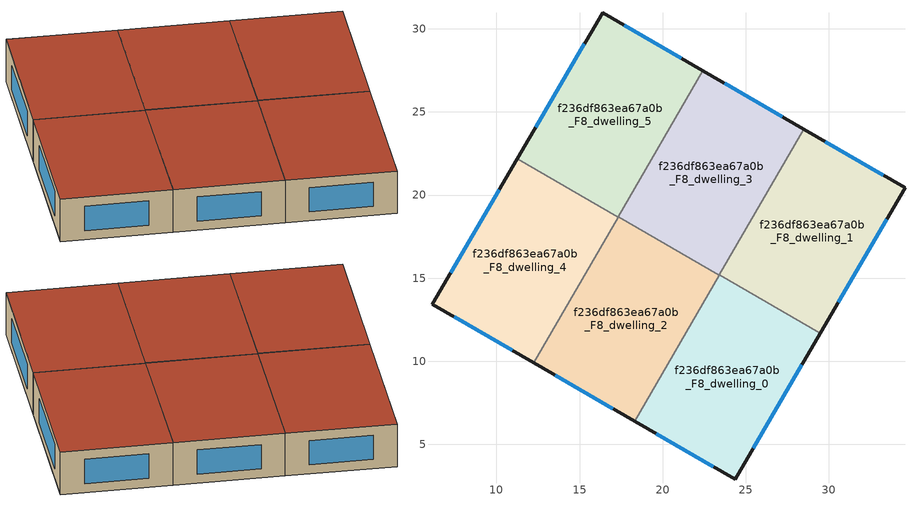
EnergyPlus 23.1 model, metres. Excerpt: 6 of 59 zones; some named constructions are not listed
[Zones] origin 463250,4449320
f236df863ea67a0b_F8_dwelling_0
 floor to f236df863ea67a0b_F7_dwelling_0 (EU_floor_Construction): 29.47,11.68 24.35,2.9 18.31,6.4 23.41,15.19 z24
 wall outside (EU_wall_Construction): 18.31,6.4 24.35,2.9 29.47,11.68 z24:27
 wall to f236df863ea67a0b_F8_dwelling_1 (EU_wall_Construction): 29.47,11.68 23.41,15.19 z24:27
 wall to f236df863ea67a0b_F8_dwelling_2 (EU_wall_Construction): 23.4,15.18 18.31,6.4 z24:27
 wall to f236df863ea67a0b_F8_dwelling_3 (EU_wall_Construction): 23.41,15.19 23.4,15.18 z24:27
 window (EU_Window_Construction): 25.45,4.78 28.38,9.8 / 19.6,5.65 23.06,3.65 z24.64:26.36
 roof outside (EU_roof_Construction): 24.35,2.9 29.47,11.68 23.41,15.19 18.31,6.4 z27
f236df863ea67a0b_F8_dwelling_1
 floor to f236df863ea67a0b_F7_dwelling_1 (EU_floor_Construction): 34.57,20.43 29.47,11.68 23.41,15.19 28.49,23.96 z24
 wall outside (EU_wall_Construction): 29.47,11.68 34.57,20.43 28.49,23.96 z24:27
 wall to f236df863ea67a0b_F8_dwelling_3 (EU_wall_Construction): 28.49,23.96 23.41,15.19 z24:27
 window (EU_Window_Construction): 33.27,21.18 29.79,23.2 / 30.56,13.55 33.48,18.55 z24.64:26.36
 roof outside (EU_roof_Construction): 29.47,11.68 34.57,20.43 28.49,23.96 23.41,15.19 z27
f236df863ea67a0b_F8_dwelling_2
 floor to f236df863ea67a0b_F7_dwelling_2 (EU_floor_Construction): 23.4,15.18 18.31,6.4 12.25,9.91 17.34,18.69 z24
 wall outside (EU_wall_Construction): 12.25,9.91 18.31,6.4 z24:27
 wall to f236df863ea67a0b_F8_dwelling_3 (EU_wall_Construction): 23.4,15.18 17.34,18.69 z24:27
 wall to f236df863ea67a0b_F8_dwelling_4 (EU_wall_Construction): 17.33,18.68 12.25,9.91 z24:27
 wall to f236df863ea67a0b_F8_dwelling_5 (EU_wall_Construction): 17.34,18.69 17.33,18.68 z24:27
 window (EU_Window_Construction): 13.54,9.16 17.01,7.15 z24.64:26.36
 roof outside (EU_roof_Construction): 18.31,6.4 23.4,15.18 17.34,18.69 12.25,9.91 z27
f236df863ea67a0b_F8_dwelling_3
 floor to f236df863ea67a0b_F7_dwelling_3 (EU_floor_Construction): 28.49,23.96 23.4,15.18 17.34,18.69 22.42,27.47 z24
 wall outside (EU_wall_Construction): 28.49,23.96 22.42,27.47 z24:27
 wall to f236df863ea67a0b_F8_dwelling_5 (EU_wall_Construction): 22.42,27.47 17.34,18.69 z24:27
 window (EU_Window_Construction): 27.19,24.71 23.72,26.72 z24.64:26.36
 roof outside (EU_roof_Construction): 23.4,15.18 28.49,23.96 22.42,27.47 17.34,18.69 z27
f236df863ea67a0b_F8_dwelling_4
 floor to f236df863ea67a0b_F7_dwelling_4 (EU_floor_Construction): 17.33,18.68 12.25,9.91 6.16,13.44 11.26,22.19 z24
 wall outside (EU_wall_Construction): 11.26,22.19 6.16,13.44 12.25,9.91 z24:27
 wall to f236df863ea67a0b_F8_dwelling_5 (EU_wall_Construction): 17.33,18.68 11.26,22.19 z24:27
 window (EU_Window_Construction): 7.46,12.69 10.94,10.67 / 10.17,20.32 7.25,15.32 z24.64:26.36
 roof outside (EU_roof_Construction): 12.25,9.91 17.33,18.68 11.26,22.19 6.16,13.44 z27
f236df863ea67a0b_F8_dwelling_5
 floor to f236df863ea67a0b_F7_dwelling_5 (EU_floor_Construction): 22.42,27.47 17.33,18.68 11.26,22.19 16.38,30.97 z24
 wall outside (EU_wall_Construction): 22.42,27.47 16.38,30.97 11.26,22.19 z24:27
 window (EU_Window_Construction): 15.29,29.09 12.36,24.07 / 21.13,28.22 17.68,30.22 z24.64:26.36
 roof outside (EU_roof_Construction): 17.33,18.68 22.42,27.47 16.38,30.97 11.26,22.19 z27
[SCHEDULE:FILE] Column Number=1; Rows to Skip at Top=0; Number of Hours of Data=8760; Column Separator=Comma; Interpolate to Timestep=No; Minutes per Item=60; Adjust Schedule for Daylight Savings=Yes
Name | File
EU_Step8_GainSchedule_f236df863ea67a0b_F2_dwelling_6_f000 | ../../schedules/f236df863ea67a0b/f236df863ea67a0b_F2_dwelling_6_f000_gain.csv
EU_Step8_GainSchedule_f236df863ea67a0b_F3_dwelling_0_f000 | ../../schedules/f236df863ea67a0b/f236df863ea67a0b_F3_dwelling_0_f000_gain.csv
EU_Step8_GainSchedule_f236df863ea67a0b_F3_dwelling_1_f000 | ../../schedules/f236df863ea67a0b/f236df863ea67a0b_F3_dwelling_1_f000_gain.csv
EU_Step8_GainSchedule_f236df863ea67a0b_F3_dwelling_2_f000 | ../../schedules/f236df863ea67a0b/f236df863ea67a0b_F3_dwelling_2_f000_gain.csv
EU_Step8_GainSchedule_f236df863ea67a0b_F3_dwelling_3_f000 | ../../schedules/f236df863ea67a0b/f236df863ea67a0b_F3_dwelling_3_f000_gain.csv
EU_Step8_GainSchedule_f236df863ea67a0b_F3_dwelling_4_f000 | ../../schedules/f236df863ea67a0b/f236df863ea67a0b_F3_dwelling_4_f000_gain.csv
EU_Step8_GainSchedule_f236df863ea67a0b_F3_dwelling_5_f000 | ../../schedules/f236df863ea67a0b/f236df863ea67a0b_F3_dwelling_5_f000_gain.csv
EU_Step8_GainSchedule_f236df863ea67a0b_F3_dwelling_6_f000 | ../../schedules/f236df863ea67a0b/f236df863ea67a0b_F3_dwelling_6_f000_gain.csv
EU_Step8_GainSchedule_f236df863ea67a0b_F4_dwelling_0_f000 | ../../schedules/f236df863ea67a0b/f236df863ea67a0b_F4_dwelling_0_f000_gain.csv
EU_Step8_GainSchedule_f236df863ea67a0b_F4_dwelling_1_f000 | ../../schedules/f236df863ea67a0b/f236df863ea67a0b_F4_dwelling_1_f000_gain.csv
EU_Step8_GainSchedule_f236df863ea67a0b_F4_dwelling_2_f000 | ../../schedules/f236df863ea67a0b/f236df863ea67a0b_F4_dwelling_2_f000_gain.csv
EU_Step8_GainSchedule_f236df863ea67a0b_F4_dwelling_3_f000 | ../../schedules/f236df863ea67a0b/f236df863ea67a0b_F4_dwelling_3_f000_gain.csv
EU_Step8_GainSchedule_f236df863ea67a0b_F4_dwelling_4_f000 | ../../schedules/f236df863ea67a0b/f236df863ea67a0b_F4_dwelling_4_f000_gain.csv
EU_Step8_GainSchedule_f236df863ea67a0b_F4_dwelling_5_f000 | ../../schedules/f236df863ea67a0b/f236df863ea67a0b_F4_dwelling_5_f000_gain.csv
EU_Step8_GainSchedule_f236df863ea67a0b_F4_dwelling_6_f000 | ../../schedules/f236df863ea67a0b/f236df863ea67a0b_F4_dwelling_6_f000_gain.csv
